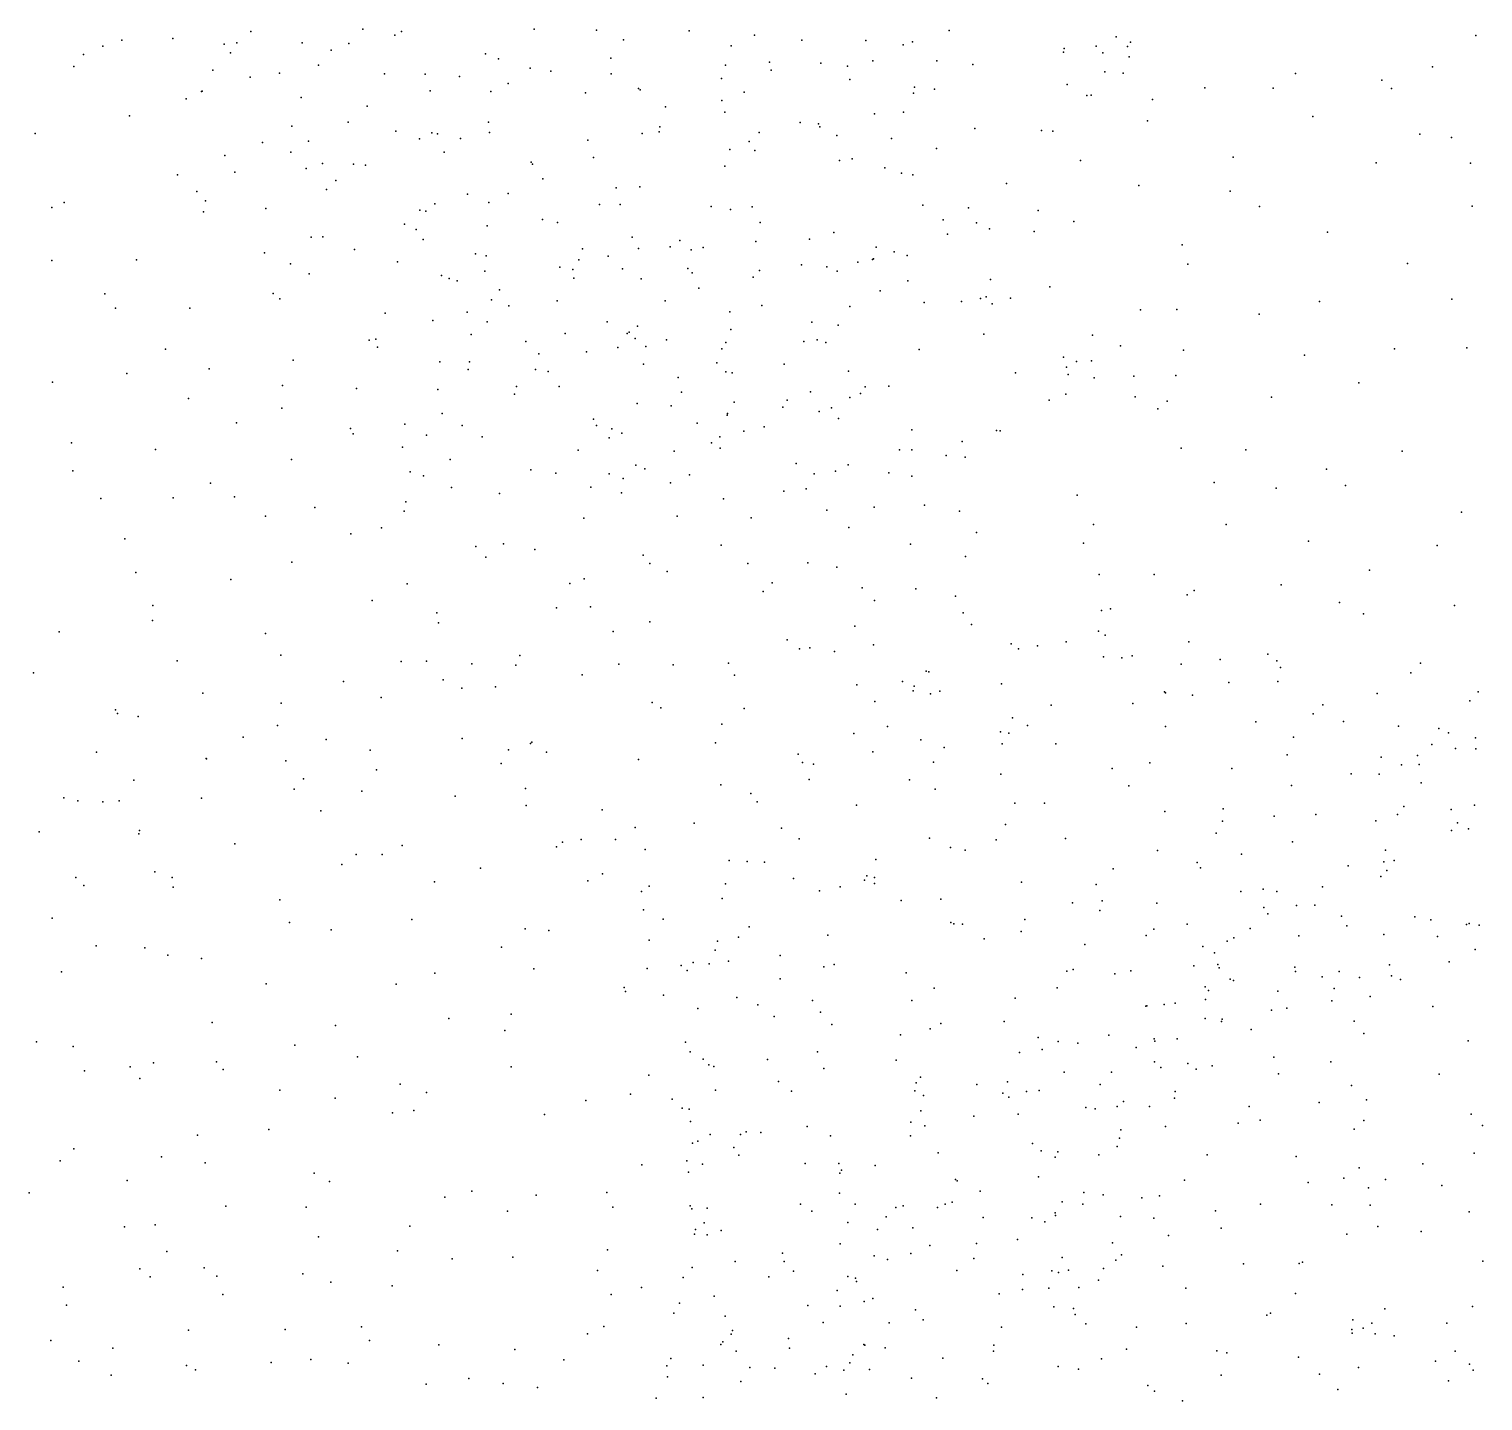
# Model space of a CAD drawing. Header units: metres. Extents: x -25 to 25, y -27.7 to 27.8.
# Drawn here: x -17.454 to -14.654, y -5.28 to -2.639 of the extents above; entities that cross this region are included whole.
import ezdxf

# ---------------------------------------------------------------- set-up
doc = ezdxf.new("R2010")
doc.units = ezdxf.units.M

msp = doc.modelspace()

# ---------------------------------------------------------------- linework, layer by layer
for p in [(-17.1775, -2.6568, 13.0925), (-17.027, -2.643, 12.298), (-16.8113, -2.6389, 14.4659), (-16.7495, -2.6504, 1.1521), (-16.7366, -2.6432, 3.2915), (-16.4813, -2.6386, 3.6885), (-16.3611, -2.6405, 1.0454), (-16.3093, -2.6595, -4.1701), (-16.1828, -2.6418, 4.6619), (-16.057, -2.6501, 1.9228), (-15.9657, -2.6598, 15.3305), (-15.6819, -2.6413, 15.7313), (-15.3603, -2.6534, 15.1242), (-14.6677, -2.6507, -3.3966), (-17.3491, -2.6878, -4.1647), (-17.3121, -2.6713, 9.6848), (-17.2754, -2.6599, 5.3822), (-17.0782, -2.6674, 12.5598), (-17.066, -2.6842, -4.1615), (-17.0542, -2.6652, 13.9036), (-16.9285, -2.665, 14.2313), (-16.8726, -2.6793, 5.3241), (-16.8382, -2.6663, -4.1275), (-16.5754, -2.6861, 11.3648), (-16.1023, -2.6707, 4.5219), (-15.8429, -2.6609, 15.4588), (-15.7708, -2.6691, -4.0133), (-15.7529, -2.6632, 15.591), (-15.4621, -2.683, 15.2401), (-15.461, -2.6758, 14.9467), (-15.3993, -2.6714, 15.4682), (-15.386, -2.6846, 13.7404), (-15.339, -2.6722, 13.3019), (-15.3329, -2.6641, 14.2999), (-17.3678, -2.7104, 0.9331), (-16.8969, -2.7081, 11.959), (-16.5499, -2.696, 9.636), (-16.4891, -2.7138, 5.1888), (-16.334, -2.6948, 14.9486), (-16.1132, -2.708, 4.1969), (-16.0285, -2.702, 15.1633), (-15.9294, -2.704, -4.0874), (-15.8779, -2.7101, 10.6386), (-15.829, -2.6995, 10.0316), (-15.7057, -2.6999, 15.3575), (-15.6367, -2.7071, 15.2151), (-15.3354, -2.692, 13.1187), (-14.7514, -2.711, 12.422), (-17.1002, -2.718, 12.7056), (-17.0281, -2.7314, 12.4243), (-16.9721, -2.7234, 1.1679), (-16.7698, -2.7246, 2.7914), (-16.6916, -2.7251, 5.3045), (-16.6255, -2.7297, 14.6187), (-16.5312, -2.7437, 1.1444), (-16.4492, -2.7198, 2.3175), (-16.3332, -2.725, 9.6958), (-16.1205, -2.734, 2.0668), (-16.0247, -2.7177, 10.8961), (-15.8734, -2.7356, 15.139), (-15.3824, -2.7207, 13.9825), (-15.3472, -2.7236, 12.9575), (-15.0152, -2.7243, -3.5763), (-14.8491, -2.7367, -3.4713), (-17.1222, -2.7589, 12.8953), (-17.1209, -2.7584, 13.3541), (-16.9298, -2.7701, 12.1391), (-16.6817, -2.7573, 11.5368), (-16.5648, -2.7587, 2.4651), (-16.3824, -2.7614, 3.8601), (-16.2808, -2.7527, 2.219), (-16.2775, -2.7555, 11.1318), (-16.0772, -2.7601, 4.3635), (-15.7511, -2.7619, 10.4386), (-15.7491, -2.7504, 10.1943), (-15.7107, -2.7546, 15.0679), (-15.455, -2.7456, 14.6914), (-15.4169, -2.7667, 14.4296), (-15.4089, -2.7661, 14.1585), (-15.1897, -2.7516, 12.5337), (-15.0582, -2.7525, 12.3385), (-14.8301, -2.753, 12.2913), (-17.1517, -2.7729, 9.671), (-16.803, -2.7872, 11.7999), (-16.2286, -2.7882, 4.0727), (-16.1199, -2.7761, 11.0262), (-16.1144, -2.7983, 9.852), (-15.7703, -2.7985, 1.097), (-15.2905, -2.7745, 12.699), (-17.2606, -2.8058, 1.0573), (-16.9478, -2.8257, -4.0411), (-16.8393, -2.8179, 14.1102), (-16.5692, -2.8181, 3.559), (-16.2397, -2.8271, -4.1036), (-15.9693, -2.8186, 1.8071), (-15.9341, -2.8209, 14.9843), (-15.9314, -2.8266, 0.9522), (-15.8259, -2.8017, 1.2662), (-15.3001, -2.8152, -3.6542), (-14.982, -2.8068, 12.1876), (-17.4424, -2.8398, -4.0078), (-16.9158, -2.8547, 12.2834), (-16.7478, -2.8352, 3.0737), (-16.702, -2.8498, 14.3144), (-16.6785, -2.8382, -4.0327), (-16.6678, -2.8405, 2.6804), (-16.6234, -2.8494, 9.6454), (-16.5672, -2.8378, 5.33), (-16.3783, -2.8526, 5.0837), (-16.2732, -2.8394, 1.0353), (-16.2404, -2.8362, 14.8566), (-16.0671, -2.8552, 14.9089), (-16.0481, -2.8378, -4.0709), (-15.8988, -2.8433, 10.829), (-15.7935, -2.8496, 10.6299), (-15.6329, -2.8303, -3.861), (-15.5046, -2.8338, 13.793), (-15.4825, -2.8352, 13.5618), (-14.7759, -2.8409, -3.3203), (-14.7148, -2.8476, 12.2083), (-17.077, -2.8823, 12.9832), (-17.0043, -2.8567, 13.6277), (-16.9503, -2.8758, 5.4056), (-16.6546, -2.8753, 3.367), (-16.1048, -2.8705, 4.4778), (-16.0562, -2.8721, 2.1074), (-15.7068, -2.8685, 14.8086), (-16.9202, -2.9069, 9.6499), (-16.889, -2.8972, 13.7859), (-16.8295, -2.8986, 12.0388), (-16.8063, -2.9008, 13.9538), (-16.4869, -2.8946, 2.4549), (-16.4843, -2.8988, 3.7564), (-16.3672, -2.8857, 14.6917), (-16.1144, -2.9025, 4.2774), (-15.8934, -2.8918, 10.0794), (-15.8693, -2.8884, 14.8602), (-15.8063, -2.9061, -3.9633), (-15.4293, -2.8917, 12.9697), (-15.1354, -2.8852, 12.2245), (-14.86, -2.896, 11.9313), (-14.6785, -2.8971, 12.0623), (-17.1685, -2.9195, 9.7218), (-17.0579, -2.9144, 13.2799), (-16.8631, -2.9303, -3.9575), (-16.465, -2.9271, 9.7335), (-15.7738, -2.9159, 0.9657), (-15.7519, -2.9195, 10.2507), (-15.5721, -2.9358, 14.2284), (-17.1313, -2.9514, 5.4202), (-16.8812, -2.9476, 1.2593), (-16.6095, -2.9563, 14.1683), (-16.5312, -2.9552, 1.2061), (-16.3237, -2.9442, 4.9548), (-16.2779, -2.9422, 4.0932), (-15.3167, -2.9401, 12.575), (-15.1413, -2.9505, 12.0844), (-17.41, -2.9822, -3.8422), (-17.3864, -2.9723, 0.9931), (-17.1184, -2.9905, -3.8909), (-17.1142, -2.9696, 1.202), (-16.9982, -2.984, 13.4227), (-16.7018, -2.9874, 3.0445), (-16.6902, -2.989, 3.2559), (-16.6729, -2.9753, 11.6919), (-16.5685, -2.9723, 2.6106), (-16.3556, -2.9763, 2.3955), (-16.3159, -2.9762, 1.0925), (-16.1408, -2.9805, 4.633), (-16.1036, -2.9861, 2.2407), (-16.0619, -2.9812, 0.9359), (-15.7331, -2.9778, 14.6194), (-15.6452, -2.983, 14.3815), (-15.5107, -2.9879, 13.1886), (-15.0845, -2.9802, 11.8998), (-14.6751, -2.9793, -3.1284), (-16.731, -3.0144, 11.9389), (-16.5719, -3.0176, 11.5476), (-16.4652, -3.0054, 14.3278), (-16.4363, -3.0113, 3.8977), (-16.046, -3.0112, 14.667), (-15.6937, -3.0058, 14.0449), (-15.6293, -3.012, -3.8245), (-15.6048, -3.0232, 13.4418), (-15.442, -3.009, 12.6856), (-16.9106, -3.039, 12.5984), (-16.8881, -3.0386, 5.4642), (-16.7087, -3.0248, 13.8347), (-16.6951, -3.0437, 5.487), (-16.2926, -3.0391, -4.0051), (-16.2012, -3.0459, 4.2124), (-16.0548, -3.0475, 11.1897), (-15.9513, -3.043, 1.759), (-15.9041, -3.0304, 1.4255), (-15.6854, -3.0335, 10.6462), (-15.5188, -3.0286, 12.8843), (-14.9539, -3.0296, 11.7145), (-17.0006, -3.0695, 13.2382), (-16.8277, -3.0631, 12.4519), (-16.5943, -3.0717, 2.7961), (-16.5737, -3.0753, 13.9018), (-16.3884, -3.0616, 5.3471), (-16.3391, -3.0757, 14.2654), (-16.2806, -3.0613, 11.2921), (-16.2195, -3.0582, 14.4941), (-16.1792, -3.0637, 1.0162), (-16.1561, -3.0595, 9.9667), (-15.8229, -3.0583, 14.4676), (-15.7883, -3.0673, 10.9991), (-15.7631, -3.0749, -3.9079), (-15.2337, -3.0539, 12.2134), (-17.4105, -3.0841, 9.8159), (-17.2474, -3.0829, -3.7381), (-16.9504, -3.0909, -3.8051), (-16.7444, -3.0868, 9.656), (-16.5763, -3.1047, 1.265), (-16.432, -3.0969, 9.8112), (-16.4067, -3.1018, 13.9873), (-16.3952, -3.083, 1.1832), (-16.3111, -3.1003, 5.1515), (-16.1857, -3.0999, 4.8313), (-16.0475, -3.1033, 14.4033), (-15.9667, -3.0924, 2.2286), (-15.918, -3.0963, 2.0305), (-15.8982, -3.1047, 13.8266), (-15.8584, -3.0877, 14.0825), (-15.8296, -3.0822, 14.2903), (-15.8279, -3.0809, 10.1996), (-15.2227, -3.0915, 12.0451), (-14.7996, -3.0898, 11.5369), (-16.9146, -3.1097, 1.2943), (-16.6598, -3.1131, 3.1367), (-16.6454, -3.1186, 3.4942), (-16.6297, -3.1235, -3.8397), (-16.4049, -3.1184, 2.5668), (-16.2752, -3.1193, 2.4625), (-16.1769, -3.1079, 14.2606), (-16.0597, -3.116, 4.4929), (-15.7617, -3.1231, 1.0767), (-15.6023, -3.1207, 13.0682), (-15.4883, -3.135, 12.5944), (-17.3081, -3.1481, 5.4734), (-16.9842, -3.148, 9.6666), (-16.9714, -3.1578, 13.0513), (-16.5634, -3.1598, 13.7408), (-16.5484, -3.1404, 3.8123), (-16.4369, -3.1616, 11.4908), (-16.2289, -3.1619, 5.0144), (-16.1645, -3.1378, 13.9197), (-15.8149, -3.1427, 13.5981), (-15.6582, -3.1634, 13.2245), (-15.6221, -3.1576, 12.8555), (-15.6111, -3.1544, 10.7081), (-15.5641, -3.1566, -3.7795), (-14.9689, -3.1634, -3.2386), (-14.7141, -3.1586, 11.34), (-17.2878, -3.1758, -3.5849), (-17.1443, -3.1761, -3.6459), (-16.7684, -3.1854, 12.5918), (-16.6105, -3.184, 5.619), (-16.5303, -3.1717, 11.631), (-16.1048, -3.1833, 2.4288), (-16.0427, -3.1707, 0.97), (-15.8732, -3.1731, 11.2208), (-15.7304, -3.1652, 13.4252), (-15.5992, -3.1678, 10.4225), (-15.3138, -3.1794, 12.1555), (-15.2436, -3.1788, 11.777), (-15.0849, -3.1876, 11.5504), (-16.6768, -3.1996, 3.3351), (-16.5716, -3.2026, 11.8512), (-16.3408, -3.2023, 13.7734), (-16.2822, -3.2106, 1.18), (-16.1028, -3.217, 1.1962), (-15.9464, -3.2027, 2.3386), (-15.8958, -3.2087, 1.0929), (-16.799, -3.2379, 9.648), (-16.7861, -3.2354, 13.4496), (-16.603, -3.2269, 12.3651), (-16.4973, -3.2401, 3.9403), (-16.4215, -3.2247, 2.685), (-16.3026, -3.2249, 4.152), (-16.2982, -3.222, 11.4384), (-16.2868, -3.2344, 9.9311), (-16.2263, -3.2369, 5.195), (-16.112, -3.2424, 4.3617), (-15.9618, -3.2399, 1.765), (-15.9362, -3.2373, 13.5766), (-15.9194, -3.2424, 1.9631), (-15.6157, -3.226, 11.0244), (-15.4061, -3.2282, 12.2768), (-17.1913, -3.2547, 5.491), (-16.7832, -3.251, 12.7498), (-16.4722, -3.2641, 5.68), (-16.3804, -3.26, 1.3654), (-16.3204, -3.252, 5.5322), (-16.2665, -3.2496, 2.5797), (-16.1198, -3.2545, 4.9215), (-15.74, -3.2555, 12.9522), (-15.462, -3.2701, 10.6535), (-15.3521, -3.2484, 11.9394), (-15.2312, -3.2569, -3.4804), (-14.9977, -3.2667, 11.3877), (-14.8246, -3.2545, -3.1847), (-14.685, -3.2525, -3.1084), (-17.2658, -3.3015, -3.4888), (-17.107, -3.2926, 1.3462), (-16.9452, -3.2761, 1.3972), (-16.6628, -3.2794, 1.4285), (-16.6083, -3.2943, 3.7819), (-16.6057, -3.2791, 13.5846), (-16.4789, -3.2943, 12.15), (-16.4545, -3.2982, 11.7625), (-16.2709, -3.2838, -3.9467), (-16.1296, -3.2813, 1.4944), (-16.1122, -3.2988, -3.977), (-16.0998, -3.3007, 11.403), (-15.9998, -3.2838, 4.6636), (-15.8759, -3.2972, 11.3616), (-15.5545, -3.3005, 11.4327), (-15.4561, -3.2895, 10.925), (-15.4369, -3.2786, 11.5475), (-15.4078, -3.2776, 12.0818), (-17.4087, -3.3186, -3.3765), (-16.966, -3.325, -3.6116), (-16.8235, -3.3309, 13.1195), (-16.5156, -3.3269, 12.5414), (-16.433, -3.3269, 12.4035), (-16.2042, -3.3098, 5.4073), (-15.844, -3.3278, 12.7522), (-15.7982, -3.3263, -3.9486), (-15.4532, -3.3039, 11.7401), (-15.403, -3.31, 11.0983), (-15.3267, -3.3069, -3.5945), (-15.246, -3.3055, 11.3203), (-14.8933, -3.3195, 11.1863), (-17.1473, -3.3499, 9.6844), (-16.6668, -3.3324, 5.6694), (-16.5193, -3.3419, 9.778), (-16.2832, -3.3593, 11.5875), (-16.1978, -3.3378, 13.5652), (-16.0961, -3.3572, 5.1048), (-15.9945, -3.3533, 13.3972), (-15.9494, -3.3371, -3.9799), (-15.8733, -3.3482, 10.164), (-15.8532, -3.3401, 13.1016), (-15.4895, -3.353, 11.892), (-15.4578, -3.3418, -3.7291), (-15.3237, -3.347, 10.8346), (-15.2621, -3.3549, 10.9814), (-15.0617, -3.3472, 11.159), (-16.9675, -3.3686, 5.559), (-16.6584, -3.3786, 12.8203), (-16.2174, -3.3642, 1.6158), (-16.1098, -3.3819, 5.2982), (-16.1094, -3.3789, 10.0457), (-16.0026, -3.3668, 2.5621), (-15.9323, -3.3751, 12.9354), (-15.9091, -3.3677, 12.5613), (-15.2804, -3.3698, 10.6119), (-17.0546, -3.3968, 1.4621), (-16.8353, -3.4078, -3.6479), (-16.7306, -3.3995, 3.3318), (-16.6199, -3.4017, 13.373), (-16.3672, -3.3897, 11.904), (-16.3615, -3.4019, 13.4663), (-16.3321, -3.4082, 12.0591), (-16.1675, -3.3972, 4.2878), (-16.0777, -3.4129, 12.8019), (-16.0383, -3.4042, 12.4461), (-15.8955, -3.3882, 2.0104), (-15.7538, -3.4102, 2.5181), (-15.5912, -3.4118, 10.2845), (-15.5842, -3.412, 2.3938), (-17.3725, -3.4354, 5.5648), (-16.8298, -3.4183, 1.569), (-16.7348, -3.4436, 3.5525), (-16.6885, -3.4206, 13.1661), (-16.5816, -3.4235, 1.6447), (-16.337, -3.4257, 12.7178), (-16.3125, -3.4164, 4.1647), (-16.14, -3.4355, 13.3511), (-16.124, -3.424, 5.5897), (-15.6569, -3.4329, 12.1375), (-17.2104, -3.4482, -3.5048), (-16.9485, -3.4671, 9.6044), (-16.6431, -3.4674, 5.7518), (-16.3965, -3.4492, 9.863), (-16.2121, -3.4512, 12.1953), (-16.1232, -3.4455, 11.6073), (-15.778, -3.4485, 12.2794), (-15.7544, -3.4486, 11.6448), (-15.6877, -3.4594, 2.2491), (-15.6517, -3.4628, -3.9122), (-15.2357, -3.4454, -3.5901), (-15.1112, -3.4487, 10.7566), (-14.8098, -3.4514, -3.2628), (-17.3701, -3.4894, 9.7491), (-16.7201, -3.4911, 1.7122), (-16.6945, -3.4987, 3.1819), (-16.488, -3.4871, 12.9708), (-16.4397, -3.4939, -3.8639), (-16.3367, -3.495, 13.2673), (-16.2859, -3.4784, 5.8119), (-16.2683, -3.4851, -3.9509), (-16.1825, -3.4969, 12.0335), (-15.9768, -3.4748, 5.1642), (-15.9424, -3.495, -4.0049), (-15.9009, -3.4897, 11.6946), (-15.8768, -3.4778, 4.8734), (-15.7985, -3.4934, 12.1173), (-15.7544, -3.4995, 11.9348), (-14.9555, -3.486, 10.8482), (-17.105, -3.5133, 5.5772), (-16.6407, -3.5212, 9.6482), (-16.3724, -3.5208, 13.1131), (-16.3103, -3.5039, 1.8992), (-16.2189, -3.5123, 13.1034), (-15.9577, -3.5238, 4.4855), (-15.1719, -3.5117, 10.548), (-15.0524, -3.5227, -3.4895), (-14.9187, -3.5174, -3.3818), (-17.3156, -3.5428, 1.3999), (-17.1767, -3.541, 1.5058), (-17.0582, -3.539, -3.6241), (-16.7287, -3.549, -3.7428), (-16.5482, -3.5332, 1.8427), (-16.3135, -3.5319, 2.7478), (-16.1171, -3.543, 10.0191), (-16.0009, -3.5286, 11.8905), (-15.73, -3.5552, 4.7434), (-15.4356, -3.5362, -3.8103), (-16.9986, -3.5763, 1.6635), (-16.9036, -3.5598, -3.6809), (-16.7315, -3.5666, 3.6657), (-16.3855, -3.5802, 4.1069), (-16.2057, -3.5765, 2.0311), (-16.0633, -3.5795, 5.7678), (-15.9175, -3.5652, 2.604), (-15.8269, -3.5592, 5.2311), (-15.6622, -3.5667, 10.2082), (-14.6956, -3.5686, -3.2809), (-16.8344, -3.6105, 5.6958), (-16.7754, -3.5992, 9.5784), (-15.8757, -3.5984, 5.4671), (-15.6296, -3.6081, 5.0242), (-15.4043, -3.5926, 10.292), (-15.1488, -3.5926, -3.6463), (-17.2698, -3.6201, -3.6074), (-16.5938, -3.6347, -3.8156), (-16.5407, -3.6295, 9.7042), (-16.1216, -3.6326, 4.3259), (-15.7564, -3.6302, 2.601), (-15.4235, -3.6284, 2.3548), (-14.9905, -3.6245, 10.6899), (-14.7422, -3.6332, 4.9112), (-16.9482, -3.665, 9.5694), (-16.5747, -3.6552, 1.9783), (-16.4801, -3.6407, 5.9309), (-16.2716, -3.6516, 5.9331), (-15.9547, -3.6666, 10.0481), (-15.651, -3.6543, 2.2735), (-17.2485, -3.6851, 9.7035), (-16.2585, -3.6678, -3.9761), (-16.2251, -3.6829, 2.704), (-16.0697, -3.6679, -4.0182), (-15.8984, -3.675, 5.6975), (-15.3935, -3.6886, 4.8923), (-15.2875, -3.6888, 2.4847), (-14.8726, -3.6808, 10.8116), (-17.0654, -3.6988, -3.7198), (-16.7263, -3.7071, 1.9537), (-16.4128, -3.7065, -3.919), (-16.385, -3.6975, 2.8245), (-16.0407, -3.7217, 2.6361), (-16.0228, -3.7052, 5.893), (-15.8496, -3.7143, 2.2054), (-15.7463, -3.7165, 10.0949), (-15.2106, -3.7197, -3.7897), (-15.043, -3.7086, -3.7115), (-17.2158, -3.7486, 1.6427), (-16.7933, -3.7388, -3.7932), (-16.373, -3.7511, 4.0982), (-15.8257, -3.739, 4.5803), (-15.6699, -3.7307, 5.3142), (-15.2239, -3.7281, 4.9717), (-14.9305, -3.7428, 4.8356), (-14.7089, -3.7484, -3.5354), (-17.2165, -3.7772, -3.7417), (-16.6688, -3.7627, 9.5738), (-16.4382, -3.7531, 9.7515), (-15.6551, -3.7625, 4.6778), (-15.3887, -3.7581, 10.2199), (-15.3712, -3.7548, -3.8832), (-14.884, -3.7646, -3.708), (-17.3962, -3.7991, 5.6605), (-16.9986, -3.8023, 5.7236), (-16.6658, -3.7819, 3.7081), (-16.3291, -3.7988, 6.046), (-16.2588, -3.7798, 4.198), (-15.864, -3.7886, 2.6153), (-15.639, -3.7851, 2.6197), (-15.3947, -3.7977, 5.1446), (-15.3815, -3.8058, 15.5076), (-15.9941, -3.8147, 2.2599), (-15.9706, -3.8317, 4.4457), (-15.9503, -3.8302, 5.9671), (-15.8276, -3.8245, 5.8304), (-15.5629, -3.8224, -3.9686), (-15.5485, -3.8319, 15.5966), (-15.5123, -3.8262, 15.3588), (-15.4567, -3.8183, 4.7324), (-15.2207, -3.8187, 15.5484), (-17.1691, -3.8551, 9.6751), (-16.9692, -3.8445, 1.919), (-16.7373, -3.8564, 2.0829), (-16.689, -3.8556, 3.411), (-16.6014, -3.861, 3.1447), (-16.517, -3.8632, 3.903), (-16.5092, -3.8448, 2.9871), (-16.3182, -3.8618, -3.9736), (-16.214, -3.863, 2.2658), (-16.1072, -3.8594, 2.6847), (-15.9029, -3.8374, 10), (-15.3849, -3.8471, 15.2204), (-15.35, -3.8494, 2.6705), (-15.3296, -3.8452, 15.7195), (-15.2351, -3.8612, 4.798), (-15.16, -3.8523, 2.6143), (-15.0684, -3.8423, 15.3966), (-15.0513, -3.8549, 10.5735), (-14.7748, -3.8598, 10.9307), (-17.4458, -3.8784, 1.4898), (-16.3892, -3.8822, 2.8922), (-16.0959, -3.8824, 6.0792), (-15.7264, -3.8751, 15.4466), (-15.7212, -3.8765, 5.6797), (-15.0444, -3.8678, 15.6135), (-14.793, -3.8782, 4.7759), (-17.1194, -3.9175, 1.8574), (-16.8486, -3.8947, 9.5205), (-16.6567, -3.8918, 6.0136), (-16.6209, -3.9079, -3.9511), (-16.5556, -3.9049, 2.2063), (-15.8598, -3.9016, -4.027), (-15.7719, -3.8948, 2.2959), (-15.7518, -3.9129, 15.2972), (-15.7497, -3.9037, 10.0153), (-15.7179, -3.9188, 2.6341), (-15.7004, -3.9137, -4.0133), (-15.5811, -3.8995, 10.0638), (-15.2673, -3.9145, 15.086), (-15.2653, -3.9169, 10.2042), (-15.1437, -3.8967, 10.3261), (-15.0493, -3.8948, 5.0753), (-14.858, -3.9179, 15.4092), (-14.6636, -3.9147, 14.7032), (-16.9687, -3.9364, 5.8035), (-16.776, -3.9255, -3.9682), (-16.2543, -3.9352, 4.1607), (-16.2375, -3.9454, 6.1054), (-16.0768, -3.9467, -4.0252), (-15.8254, -3.9337, 6.0124), (-15.4857, -3.9404, 15.862), (-15.3286, -3.9373, 15.8906), (-15.2136, -3.9209, -3.9542), (-14.9626, -3.9397, 4.7674), (-14.6793, -3.9323, 14.1663), (-17.2874, -3.9493, 9.7497), (-17.2838, -3.9566, 1.7205), (-17.2439, -3.9626, 5.6936), (-15.56, -3.965, 15.0437), (-15.0919, -3.9726, 10.4762), (-14.9814, -3.957, 15.7724), (-14.9231, -3.9718, 5.1267), (-17.0416, -4.0023, -4.0077), (-16.9756, -3.9793, 2.0277), (-16.1203, -3.9769, 4.2933), (-15.8658, -3.9948, 2.6564), (-15.8007, -3.9813, 15.729), (-15.5834, -3.9916, 2.3491), (-15.5672, -3.9943, -4.0015), (-15.5311, -3.9797, 5.4761), (-15.2657, -3.9816, 2.6482), (-15.0192, -4.0022, 15.0336), (-14.8171, -3.981, 15.2193), (-14.7392, -3.9857, 14.461), (-14.7208, -3.9936, 5.1702), (-14.6684, -4.0031, 14.9577), (-17.3243, -4.0312, -3.972), (-16.8817, -4.0067, -4.1071), (-16.7974, -4.0269, -4.3767), (-16.6199, -4.0045, 9.5307), (-16.5309, -4.0263, 6.1043), (-16.4884, -4.0142, -4.0366), (-16.486, -4.0119, 9.612), (-16.4578, -4.0307, 3.0791), (-16.1322, -4.0129, 2.7703), (-15.8292, -4.0303, 4.5338), (-15.7365, -4.0073, 15.1114), (-15.692, -4.0219, 5.8751), (-15.5799, -4.0147, 4.6835), (-15.4768, -4.0147, 10.0401), (-14.7529, -4.0162, 14.3059), (-14.7072, -4.0237, 15.477), (-14.6682, -4.0245, 15.1942), (-17.113, -4.043, 1.9915), (-17.1123, -4.0438, -4.2356), (-16.9596, -4.0479, -4.4461), (-16.5447, -4.0526, 3.6549), (-16.2802, -4.0449, -4.0351), (-15.9732, -4.0349, 6.162), (-15.9648, -4.0508, 15.4767), (-15.9437, -4.0538, 9.8728), (-15.7126, -4.0505, 9.9518), (-15.2959, -4.0513, 5.3116), (-15.0316, -4.0358, -4.0128), (-14.8504, -4.0403, 11.0309), (-14.8109, -4.0554, 15.7458), (-14.7801, -4.0377, -4.0138), (-14.7771, -4.0549, 14.6623), (-17.2521, -4.085, 1.9126), (-16.9254, -4.0821, 9.5524), (-16.7849, -4.0647, 6.0004), (-15.952, -4.0839, 15.6423), (-15.7588, -4.0844, -4.0317), (-15.5826, -4.0732, 15.977), (-15.3681, -4.0623, 16.0088), (-15.1378, -4.0621, 5.2433), (-14.9082, -4.0725, 15.8774), (-14.8539, -4.0733, 4.7529), (-16.9436, -4.1023, 5.8731), (-16.8132, -4.1062, -4.6603), (-16.6338, -4.1157, -4.6744), (-16.4983, -4.1007, 3.2731), (-16.122, -4.0938, 6.1782), (-16.0642, -4.1104, -4.0428), (-15.7092, -4.1022, 6.0799), (-15.3364, -4.0959, 4.7347), (-15.0231, -4.0953, 4.7667), (-14.773, -4.09, 11.2148), (-17.3874, -4.1189, -4.1395), (-17.36, -4.1249, 9.7438), (-17.3119, -4.1263, -4.3286), (-17.2805, -4.1247, 5.6796), (-17.1223, -4.1195, 9.6526), (-16.4967, -4.1334, 3.4427), (-16.3505, -4.142, -4.3785), (-16.052, -4.1269, 2.3652), (-15.8604, -4.1333, 15.0838), (-15.5555, -4.1293, 2.6527), (-15.4988, -4.1291, 5.6639), (-15.1545, -4.1398, 16.039), (-14.8064, -4.1356, 14.1796), (-14.7157, -4.1416, 11.3667), (-14.6707, -4.1329, 15.69), (-16.8925, -4.144, 2.2356), (-16.1731, -4.1678, 4.1746), (-15.574, -4.1705, 5.9048), (-15.2669, -4.1455, -4.0381), (-15.1558, -4.1639, 5.36), (-15.0562, -4.1541, 10.9511), (-14.976, -4.151, 14.8892), (-14.8604, -4.1632, 14.736), (-14.8189, -4.1511, 14.3569), (-14.7035, -4.1672, -4.1306), (-17.4345, -4.1845, 5.6573), (-17.2427, -4.1881, 2.071), (-17.2415, -4.1817, -4.5601), (-16.3909, -4.199, 6.1875), (-16.3247, -4.1992, 9.6345), (-16.2871, -4.1761, 3.0298), (-16.0048, -4.1774, 15.2317), (-15.9711, -4.1978, 15.7808), (-15.7199, -4.1964, 6.2041), (-15.5914, -4.1995, 9.9033), (-15.458, -4.1971, 14.8294), (-15.1683, -4.1869, 14.8287), (-14.7145, -4.182, 13.6492), (-14.6822, -4.1785, 5.3361), (-17.0576, -4.2077, -4.7422), (-16.7359, -4.2106, 9.4674), (-16.4386, -4.2133, -4.7301), (-16.4271, -4.2043, 2.4178), (-16.2675, -4.2186, -4.4865), (-15.6796, -4.2148, 2.4556), (-15.6512, -4.2195, 4.6302), (-15.2812, -4.2204, 16.114), (-15.119, -4.2272, 10.353), (-15.0211, -4.2039, 11.521), (-14.8418, -4.2197, 14.5779), (-16.8521, -4.247, 6.0043), (-16.8243, -4.2281, -4.8521), (-16.7744, -4.2281, 2.3559), (-16.585, -4.2542, 9.454), (-16.1059, -4.2393, 6.2526), (-16.0714, -4.2412, 15.629), (-16.0376, -4.2431, 9.7633), (-15.8235, -4.2379, 4.5179), (-15.3665, -4.2555, 11.3566), (-15.2043, -4.2436, 11.592), (-15.198, -4.2534, 4.7537), (-14.914, -4.2498, 5.4056), (-14.845, -4.2423, 4.7668), (-14.825, -4.2395, 11.6458), (-17.3643, -4.2722, 2.1432), (-17.2116, -4.2611, -4.6931), (-17.1784, -4.2723, 2.2267), (-16.6734, -4.2809, 6.1338), (-16.3782, -4.279, 3.4448), (-16.3496, -4.2651, 3.26), (-15.9817, -4.2743, 4.3865), (-15.8454, -4.2772, -4.0913), (-15.8406, -4.2691, 14.957), (-15.8259, -4.2725, 9.8156), (-15.8257, -4.2836, 16.0113), (-15.5429, -4.2816, 16.1426), (-14.8508, -4.2704, 15.9932), (-14.8393, -4.2588, 13.5339), (-17.3489, -4.288, 9.6818), (-17.1767, -4.2911, 9.6287), (-16.2746, -4.2991, -4.7148), (-16.26, -4.2889, 3.9691), (-16.1132, -4.2844, 15.448), (-15.9317, -4.2983, 2.4481), (-15.8921, -4.2901, 6.2882), (-15.399, -4.286, 11.5486), (-15.1207, -4.2995, 10.1857), (-15.0774, -4.2948, 5.5014), (-15.051, -4.299, 4.7812), (-14.9633, -4.2903, 13.9123), (-16.9712, -4.3154, 5.8919), (-16.2706, -4.3344, 6.2551), (-16.1191, -4.3126, -4.3918), (-15.7744, -4.3169, 2.5225), (-15.6981, -4.3139, 14.8495), (-15.4448, -4.3214, 5.9439), (-15.3918, -4.3357, 11.0226), (-15.3877, -4.3171, -4.1013), (-15.2822, -4.322, 10.8648), (-15.0761, -4.33, 14.7235), (-15.0134, -4.3265, 13.6775), (-14.9778, -4.3256, 13.5188), (-17.4098, -4.3507, -4.6043), (-16.9524, -4.359, 2.4257), (-16.7168, -4.3531, 9.4079), (-16.233, -4.3524, 2.5003), (-16.0675, -4.3675, 4.2706), (-15.6792, -4.3591, 16.138), (-15.6735, -4.3614, 6.2789), (-15.6564, -4.362, -4.1423), (-15.5362, -4.3533, 6.1546), (-15.2237, -4.3623, 10.5842), (-15.0684, -4.3423, 11.875), (-14.9267, -4.3468, -4.183), (-14.9163, -4.3656, 14.6832), (-14.7855, -4.3483, 13.2266), (-14.7543, -4.3538, 5.5159), (-14.6859, -4.3631, 11.8775), (-14.6805, -4.3611, 13.0921), (-14.6617, -4.3641, 12.8283), (-16.8723, -4.373, -4.9972), (-16.4988, -4.3711, 6.2389), (-16.4532, -4.3742, 9.45), (-16.2598, -4.3932, -4.8541), (-16.1283, -4.3949, 6.2886), (-16.0879, -4.3869, -4.5337), (-15.9159, -4.3831, 2.8143), (-15.6145, -4.3904, 11.3107), (-15.5437, -4.3763, 14.741), (-15.303, -4.384, 5.8116), (-15.288, -4.3715, 16.2122), (-15.1468, -4.3946, 5.6851), (-15.134, -4.3883, 13.7559), (-15.1025, -4.3705, 16.1706), (-15.0085, -4.3848, 14.1601), (-14.845, -4.3818, 11.9433), (-14.7417, -4.3861, -4.2531), (-17.3249, -4.4036, -4.7437), (-17.2311, -4.4076, 2.3661), (-17.1871, -4.4217, -4.8636), (-16.5445, -4.4065, -5.0451), (-16.1326, -4.4123, 15.6386), (-16.0076, -4.4223, 15.9185), (-15.4207, -4.4015, 11.7845), (-15.1938, -4.4051, -4.1573), (-15.1711, -4.4172, 10.332), (-14.6694, -4.4112, 15.9272), (-17.122, -4.4281, 5.7719), (-16.4818, -4.4484, 2.5857), (-16.2637, -4.4478, 3.7882), (-16.1981, -4.442, 9.576), (-16.1868, -4.4516, 4.0288), (-16.1749, -4.4357, 3.2009), (-16.1441, -4.4385, 15.3468), (-16.107, -4.4333, -4.716), (-15.9237, -4.4444, 4.3999), (-15.9036, -4.4397, 6.3309), (-15.4435, -4.4496, 16.2641), (-15.2108, -4.4425, 11.9856), (-15.1649, -4.4399, 13.5959), (-15.1621, -4.4465, 13.9418), (-15.0167, -4.4447, 12.069), (-14.8339, -4.4405, 16.0615), (-14.719, -4.4349, 12.9598), (-17.3917, -4.454, 9.5962), (-16.9977, -4.4772, 9.4417), (-16.7472, -4.478, -5.1125), (-16.673, -4.4568, 6.2156), (-16.0074, -4.4673, 9.6285), (-15.7652, -4.4561, 4.5209), (-15.4555, -4.4528, 10.9048), (-15.3633, -4.4577, 9.8804), (-15.3321, -4.452, 14.6675), (-15.141, -4.4683, 4.7866), (-15.1348, -4.4704, 12.2048), (-15.0153, -4.4531, 13.265), (-14.9642, -4.4635, 12.3823), (-14.9313, -4.453, 14.5024), (-14.8923, -4.4646, 12.5535), (-14.8302, -4.4616, 12.2171), (-14.8131, -4.4689, 12.834), (-16.3084, -4.484, 9.4615), (-16.3056, -4.4917, 2.6115), (-16.2322, -4.4992, 3.4028), (-16.0914, -4.5031, 2.9478), (-15.7109, -4.4855, 11.4605), (-15.5551, -4.5045, 4.6492), (-15.4742, -4.4849, -4.2007), (-15.1891, -4.4826, 10.0406), (-15.1885, -4.5072, 5.9454), (-15.1828, -4.49, 12.3795), (-15.0494, -4.4912, 12.6582), (-14.9405, -4.486, 13.1105), (-14.8716, -4.5016, -4.2613), (-16.5254, -4.5352, -5.1535), (-16.166, -4.5247, 15.4832), (-16.0504, -4.5175, 2.7465), (-15.9454, -4.5091, 16.0416), (-15.9303, -4.5315, -4.6045), (-15.7538, -4.509, 9.7011), (-15.3036, -4.5198, 6.0964), (-15.3018, -4.5197, 12.275), (-15.2684, -4.5167, 10.4895), (-15.2472, -4.5144, 13.8245), (-15.0612, -4.5275, 14.3308), (-15.0319, -4.524, -4.2316), (-14.9452, -4.51, 12.939), (-14.7505, -4.5207, 4.8169), (-17.1017, -4.5518, -4.9975), (-16.8641, -4.5572, 2.6255), (-16.646, -4.5438, 2.6651), (-16.0191, -4.54, 6.3621), (-15.9083, -4.5556, 14.9289), (-15.6981, -4.5534, 11.1296), (-15.5762, -4.5494, 10.9393), (-15.1894, -4.5438, 14.6374), (-15.1575, -4.5494, 10.1906), (-15.1564, -4.5454, 12.7833), (-14.9024, -4.5491, 16.1944), (-17.4398, -4.5888, 9.4693), (-16.5382, -4.5667, 6.2971), (-16.1899, -4.5896, 3.9172), (-15.7762, -4.5754, -4.4924), (-15.7189, -4.564, 14.7642), (-15.5111, -4.5803, 16.3542), (-15.4725, -4.5878, 10.7746), (-15.4341, -4.5915, 9.7979), (-15.3747, -4.5758, 12.5933), (-15.2877, -4.5832, -4.2412), (-15.286, -4.5877, 13.999), (-15.2433, -4.583, 13.4238), (-15.1005, -4.5647, 12.9822), (-14.8836, -4.5729, 5.8453), (-14.6828, -4.587, -4.4121), (-17.3692, -4.5976, -4.795), (-16.9423, -4.595, -5.1129), (-16.8218, -4.6174, 9.2481), (-16.1809, -4.6082, 9.4179), (-15.9355, -4.6077, -4.7706), (-15.5466, -4.6092, -4.3889), (-15.5028, -4.6038, 12.0276), (-15.3222, -4.5994, 4.7283), (-15.0572, -4.618, 6.0771), (-17.3476, -4.6443, 5.7094), (-17.2593, -4.6372, -4.9102), (-17.2142, -4.6295, 2.543), (-17.0933, -4.627, 5.8436), (-17.0804, -4.6423, 9.3537), (-16.5254, -4.637, 9.1734), (-16.1562, -4.6224, 15.3501), (-16.1451, -4.6332, 15.7387), (-16.1352, -4.6362, 4.0624), (-16.0319, -4.6228, 9.4786), (-15.9235, -4.6401, 16.1514), (-15.7842, -4.624, 6.4142), (-15.4609, -4.6474, 6.3489), (-15.3693, -4.6472, 16.4447), (-15.2866, -4.6271, 12.8405), (-15.2746, -4.6384, 6.273), (-15.2227, -4.6302, 13.2539), (-15.2066, -4.6414, 16.412), (-15.1756, -4.6352, 14.4943), (-14.9474, -4.6271, 4.8442), (-17.2407, -4.6591, 9.3836), (-16.7396, -4.6705, -5.2331), (-16.2604, -4.653, 2.7677), (-16.0109, -4.6649, -4.9635), (-15.746, -4.6677, -4.6546), (-15.7375, -4.657, 4.491), (-15.6292, -4.671, 6.408), (-15.5698, -4.6658, 4.6026), (-15.3912, -4.6706, 13.7489), (-15.048, -4.6502, 16.3505), (-14.9073, -4.6728, 6.1237), (-14.7388, -4.6512, 16.1482), (-16.9709, -4.682, 6.0007), (-16.8645, -4.6974, 2.7169), (-16.689, -4.6866, 2.758), (-16.3817, -4.7018, 9.1241), (-16.2962, -4.6894, -5.1994), (-16.2159, -4.699, 6.3999), (-16.1322, -4.6818, 3.0641), (-15.9859, -4.6836, 6.4314), (-15.7485, -4.6828, 11.7526), (-15.7318, -4.6918, 16.3641), (-15.5787, -4.6875, 12.2485), (-15.5671, -4.6955, 12.6001), (-15.533, -4.6843, 9.6626), (-15.5086, -4.6825, 14.645), (-15.3467, -4.7036, 10.4854), (-15.2483, -4.6973, 14.2964), (-15.2472, -4.6846, 9.8528), (-14.8787, -4.7002, 16.3593), (-16.7543, -4.7254, 9.1186), (-16.7134, -4.721, 6.3386), (-16.4617, -4.7284, 2.8104), (-16.1964, -4.7166, 3.7096), (-16.1826, -4.7187, 3.3197), (-15.7365, -4.7218, 11.025), (-15.5492, -4.728, 10.7686), (-15.4189, -4.7154, -4.4548), (-15.4012, -4.7177, 13.9565), (-15.3588, -4.7133, 13.5032), (-15.2967, -4.713, 16.6043), (-15.1042, -4.7133, 16.5599), (-14.9698, -4.7054, -4.3465), (-14.6771, -4.7278, 4.838), (-16.9922, -4.7576, 9.2041), (-16.1802, -4.7421, 2.8798), (-15.9559, -4.7518, 14.9603), (-15.7559, -4.7435, -4.8879), (-15.7288, -4.7506, 11.8937), (-15.6344, -4.7321, 12.0906), (-15.3518, -4.7585, 9.7149), (-15.2653, -4.7519, 10.267), (-15.1258, -4.7453, 16.7318), (-15.0832, -4.7396, 4.8291), (-14.9025, -4.7572, 16.5687), (-14.8837, -4.7405, 6.2651), (-14.6551, -4.7499, -4.5565), (-17.13, -4.7683, -5.0477), (-16.1765, -4.7839, 15.6848), (-16.166, -4.7802, 9.1615), (-16.1427, -4.7675, 15.8595), (-16.0841, -4.7673, -5.1712), (-16.0729, -4.7622, 15.1353), (-16.0448, -4.7636, 16.1023), (-15.9105, -4.7698, -5.0675), (-15.7565, -4.7696, 9.4567), (-15.5215, -4.7844, 12.8633), (-15.3541, -4.7743, 16.8468), (-17.3678, -4.7945, 9.2419), (-17.1989, -4.8105, 9.2146), (-16.0968, -4.7924, 6.4665), (-16.0873, -4.8071, 4.0178), (-15.7032, -4.8028, 12.4378), (-15.505, -4.7984, 16.7246), (-15.4779, -4.8108, 10.59), (-15.4731, -4.8007, 6.4727), (-15.3942, -4.8064, 14.5726), (-15.3589, -4.7904, 4.6992), (-15.1853, -4.8062, 17.0872), (-15.0142, -4.8098, 16.9847), (-14.6709, -4.8031, 6.2511), (-17.3942, -4.8181, 2.5579), (-17.1153, -4.8217, 5.9759), (-16.905, -4.8415, 6.2926), (-16.2743, -4.8259, 8.9766), (-16.1872, -4.8179, 3.5715), (-16.1839, -4.8399, 3.054), (-16.1571, -4.8244, 3.8314), (-15.9596, -4.823, 16.2652), (-15.8946, -4.8231, 4.2607), (-15.8926, -4.8414, 11.3293), (-15.8898, -4.8357, 9.2428), (-15.8245, -4.8269, 16.4297), (-14.8926, -4.8311, 6.4794), (-14.77, -4.8235, 16.6394), (-17.2651, -4.8558, 5.88), (-16.8758, -4.858, 9.059), (-15.6698, -4.854, 12.7582), (-15.6668, -4.8563, -4.9975), (-15.5104, -4.8488, 16.9242), (-15.2293, -4.8554, 17.2443), (-14.991, -4.8598, 17.1753), (-14.9222, -4.8514, -4.4725), (-14.8749, -4.87, 17.0657), (-14.8416, -4.8537, 16.9071), (-14.7333, -4.8653, 6.5115), (-17.4541, -4.8796, 9.1422), (-16.6537, -4.8876, 6.484), (-16.6012, -4.8766, -5.3249), (-16.4774, -4.8842, 2.9134), (-16.3416, -4.8789, 6.4905), (-15.8937, -4.8803, 14.895), (-15.6766, -4.8973, 10.8575), (-15.6227, -4.8764, 9.3348), (-15.4643, -4.897, 17.2623), (-15.4231, -4.8791, -4.7346), (-15.3855, -4.8836, 14.265), (-15.3109, -4.8893, -4.6281), (-15.2771, -4.885, 9.6256), (-17.0752, -4.9055, 6.1345), (-16.9203, -4.9072, 2.7655), (-16.5327, -4.9145, 8.8363), (-16.3299, -4.9068, 2.9622), (-16.1807, -4.9043, 8.8538), (-16.1776, -4.9104, 15.5268), (-16.1483, -4.9092, 15.3588), (-15.9685, -4.9016, 9.022), (-15.9466, -4.9147, 4.1316), (-15.8632, -4.9012, 11.1689), (-15.8037, -4.9256, 9.0773), (-15.7852, -4.9079, 16.5932), (-15.7711, -4.9043, 12.1857), (-15.7049, -4.9076, 6.5167), (-15.6902, -4.9015, 4.4034), (-15.6169, -4.9273, 17.152), (-15.5231, -4.9275, 4.5242), (-15.478, -4.9179, 13.6122), (-15.4776, -4.9231, 13.0937), (-15.4245, -4.9014, 13.3688), (-15.3525, -4.9254, 17.4276), (-15.1695, -4.9144, 6.5591), (-15.0825, -4.9015, 9.8357), (-14.9455, -4.9028, 17.3289), (-14.8712, -4.9032, 4.8556), (-14.6811, -4.9158, 16.9963), (-17.2701, -4.9447, 9.1147), (-17.2113, -4.941, 6.0228), (-16.7209, -4.9434, 8.9257), (-16.171, -4.9501, 3.1921), (-16.1537, -4.9374, 16.0073), (-16.1212, -4.9519, 6.5381), (-15.8776, -4.9368, -5.244), (-15.8202, -4.9502, 11.8504), (-15.7521, -4.9466, 16.7506), (-15.498, -4.9353, 13.8689), (-15.2881, -4.9282, 4.7106), (-15.1585, -4.9473, 10.0172), (-14.857, -4.9445, -4.5919), (-14.7734, -4.9538, 17.3842), (-16.8969, -4.9643, 6.4995), (-16.1724, -4.9594, 3.4308), (-16.1483, -4.9607, 3.699), (-15.892, -4.9774, 11.5915), (-15.7195, -4.9807, -5.2368), (-15.6297, -4.9772, 17.3142), (-15.5507, -4.9692, 9.1768), (-15.3679, -4.9755, 14.4496), (-15.2596, -4.9618, 10.1811), (-14.9163, -4.9593, 6.6683), (-17.1885, -4.9922, -5.0125), (-16.7444, -4.9915, 6.5632), (-16.6396, -5.0064, 2.9224), (-16.5225, -5.0035, 6.5881), (-16.34, -4.989, -5.3623), (-16.0033, -4.9957, 16.3673), (-15.8266, -5.0007, 8.8877), (-15.8008, -5.0076, 12.7117), (-15.7562, -4.9963, 17.085), (-15.6349, -5.0059, 12.9652), (-15.4649, -5.0038, -5.0654), (-15.3611, -5.0089, 10.3435), (-15.3502, -4.9986, 9.3366), (-14.6543, -5.0111, -4.7702), (-17.2406, -5.0258, 2.6214), (-17.1167, -5.0241, 6.3647), (-16.927, -5.0358, -5.2212), (-16.3593, -5.029, 8.6607), (-16.177, -5.0232, 8.6332), (-16.0944, -5.0117, 16.2336), (-16.0001, -5.0117, 8.7659), (-15.9822, -5.0304, 3.9906), (-15.6672, -5.029, 8.8966), (-15.5402, -5.0367, 10.6344), (-15.4848, -5.0296, 14.0567), (-15.4719, -5.033, 8.9915), (-15.4525, -5.0282, 10.4715), (-15.3848, -5.0249, 9.1864), (-15.2707, -5.0209, -4.7802), (-15.1155, -5.016, -4.617), (-15.0081, -5.0153, 4.8122), (-15.0019, -5.013, 9.7306), (-17.3882, -5.0612, 6.1561), (-17.2209, -5.0415, 6.243), (-17.0926, -5.0402, 2.7078), (-16.8731, -5.0513, 6.6249), (-16.755, -5.0589, -5.3099), (-16.2745, -5.0619, 6.6306), (-16.1942, -5.0424, -5.3958), (-16.0294, -5.0411, 15.1148), (-15.8977, -5.0676, 11.361), (-15.8772, -5.0409, 12.4861), (-15.8629, -5.0438, 12.248), (-15.8606, -5.0502, 11.7396), (-15.541, -5.0657, 13.1542), (-15.4904, -5.0628, 13.4565), (-15.4325, -5.0615, 6.6239), (-15.3949, -5.0479, 17.5816), (-15.2265, -5.0633, 9.1429), (-17.0812, -5.0751, 6.5993), (-16.333, -5.0755, 3.0101), (-16.2013, -5.0918, 15.93), (-16.135, -5.0788, 15.323), (-15.8459, -5.0885, 12.0518), (-15.8295, -5.083, 17.2801), (-15.5858, -5.0741, -5.2831), (-15.0153, -5.0734, 9.3926), (-17.3822, -5.0959, -4.8888), (-16.2122, -5.1115, 15.6534), (-16.1138, -5.1171, 3.5874), (-15.9544, -5.0964, 8.5966), (-15.892, -5.098, 14.9437), (-15.7472, -5.1047, 14.7895), (-15.4805, -5.0989, 8.7697), (-15.4428, -5.1024, 14.2196), (-15.4397, -5.1135, 14.5565), (-15.0704, -5.1152, 6.7914), (-15.0635, -5.1113, 9.8955), (-14.8432, -5.1026, -4.7269), (-14.6746, -5.0986, 6.7983), (-17.147, -5.1437, -5.0431), (-16.9608, -5.1429, 8.9626), (-16.8142, -5.1373, 8.9137), (-16.379, -5.1508, 8.5275), (-16.3475, -5.1372, -5.4302), (-16.102, -5.1515, 17.3832), (-16.0993, -5.1444, 16.3265), (-15.925, -5.1293, 6.6297), (-15.7975, -5.1297, 11.1085), (-15.7322, -5.1241, 17.5019), (-15.5817, -5.1385, 17.6233), (-15.4191, -5.1316, 4.5096), (-15.3214, -5.1379, 10.2651), (-15.226, -5.1311, 8.7752), (-14.9066, -5.1424, 9.076), (-14.906, -5.1496, 8.8854), (-14.9048, -5.1239, 17.7295), (-14.8848, -5.1399, 9.6127), (-14.8685, -5.1306, 9.4369), (-14.8617, -5.1513, 9.2754), (-14.7237, -5.1302, 17.7447), (-17.412, -5.1639, 6.4307), (-17.293, -5.1787, 6.6262), (-16.7982, -5.1636, 6.7891), (-16.6647, -5.1722, 8.794), (-16.1218, -5.1718, 3.3818), (-16.118, -5.1664, 17.1767), (-15.9914, -5.1597, 17.0282), (-15.99, -5.1784, 16.6551), (-15.8464, -5.1718, 12.7543), (-15.8445, -5.1729, 11.8998), (-15.8054, -5.178, 8.5828), (-15.5964, -5.173, 10.7285), (-14.8251, -5.1547, 4.7673), (-17.358, -5.2034, 8.9451), (-16.9876, -5.206, 6.8513), (-16.9118, -5.2005, 2.8091), (-16.8394, -5.2076, -5.2779), (-16.5187, -5.1809, 8.6625), (-16.4243, -5.201, 6.7943), (-16.2184, -5.1987, 17.5564), (-16.0922, -5.1846, -5.471), (-15.8736, -5.2066, 3.9609), (-15.8676, -5.1915, 11.6371), (-15.6942, -5.1979, -5.4267), (-15.5969, -5.1843, 6.6493), (-15.3891, -5.1991, 8.6605), (-15.3407, -5.1803, 14.3968), (-15.167, -5.184, -4.8395), (-15.1473, -5.1876, 17.7707), (-15.0096, -5.196, 8.666), (-14.7458, -5.2037, 8.5669), (-14.7078, -5.1842, 8.7165), (-17.296, -5.2305, -4.9627), (-17.1511, -5.2121, 6.8078), (-17.1337, -5.2204, 8.9626), (-16.2259, -5.2127, 8.3781), (-16.2245, -5.2338, 15.5589), (-16.1561, -5.2114, 6.7221), (-16.0663, -5.2161, 8.4218), (-16.0177, -5.217, 17.6297), (-15.9401, -5.228, -5.489), (-15.9186, -5.2142, 12.3694), (-15.885, -5.2207, 12.1529), (-15.8359, -5.2194, 11.2797), (-15.4723, -5.2138, 14.0811), (-15.433, -5.2193, 6.7085), (-15.1585, -5.2308, 8.5996), (-14.9687, -5.2288, 6.9416), (-14.8938, -5.2157, 17.8607), (-14.6802, -5.2092, 17.8878), (-14.6729, -5.2212, -4.8524), (-16.6894, -5.2478, 6.894), (-16.6073, -5.237, 2.9659), (-16.5411, -5.2469, -5.3913), (-16.475, -5.2543, 17.3747), (-16.0831, -5.2431, 16.8461), (-15.7549, -5.2365, 12.9315), (-15.6181, -5.2377, 4.2211), (-15.6079, -5.2466, 14.7058), (-15.2998, -5.2503, 17.7897), (-15.2865, -5.2616, 4.5243), (-14.9335, -5.2584, 9.7724), (-14.7203, -5.2414, 9.444), (-16.2462, -5.2752, 15.9839), (-16.1561, -5.2739, 3.162), (-15.8804, -5.267, 6.6906), (-15.7067, -5.2742, 10.9583), (-15.2326, -5.2802, 10.1537)]:
    msp.add_point(p)

doc.saveas('drawing.dxf')
